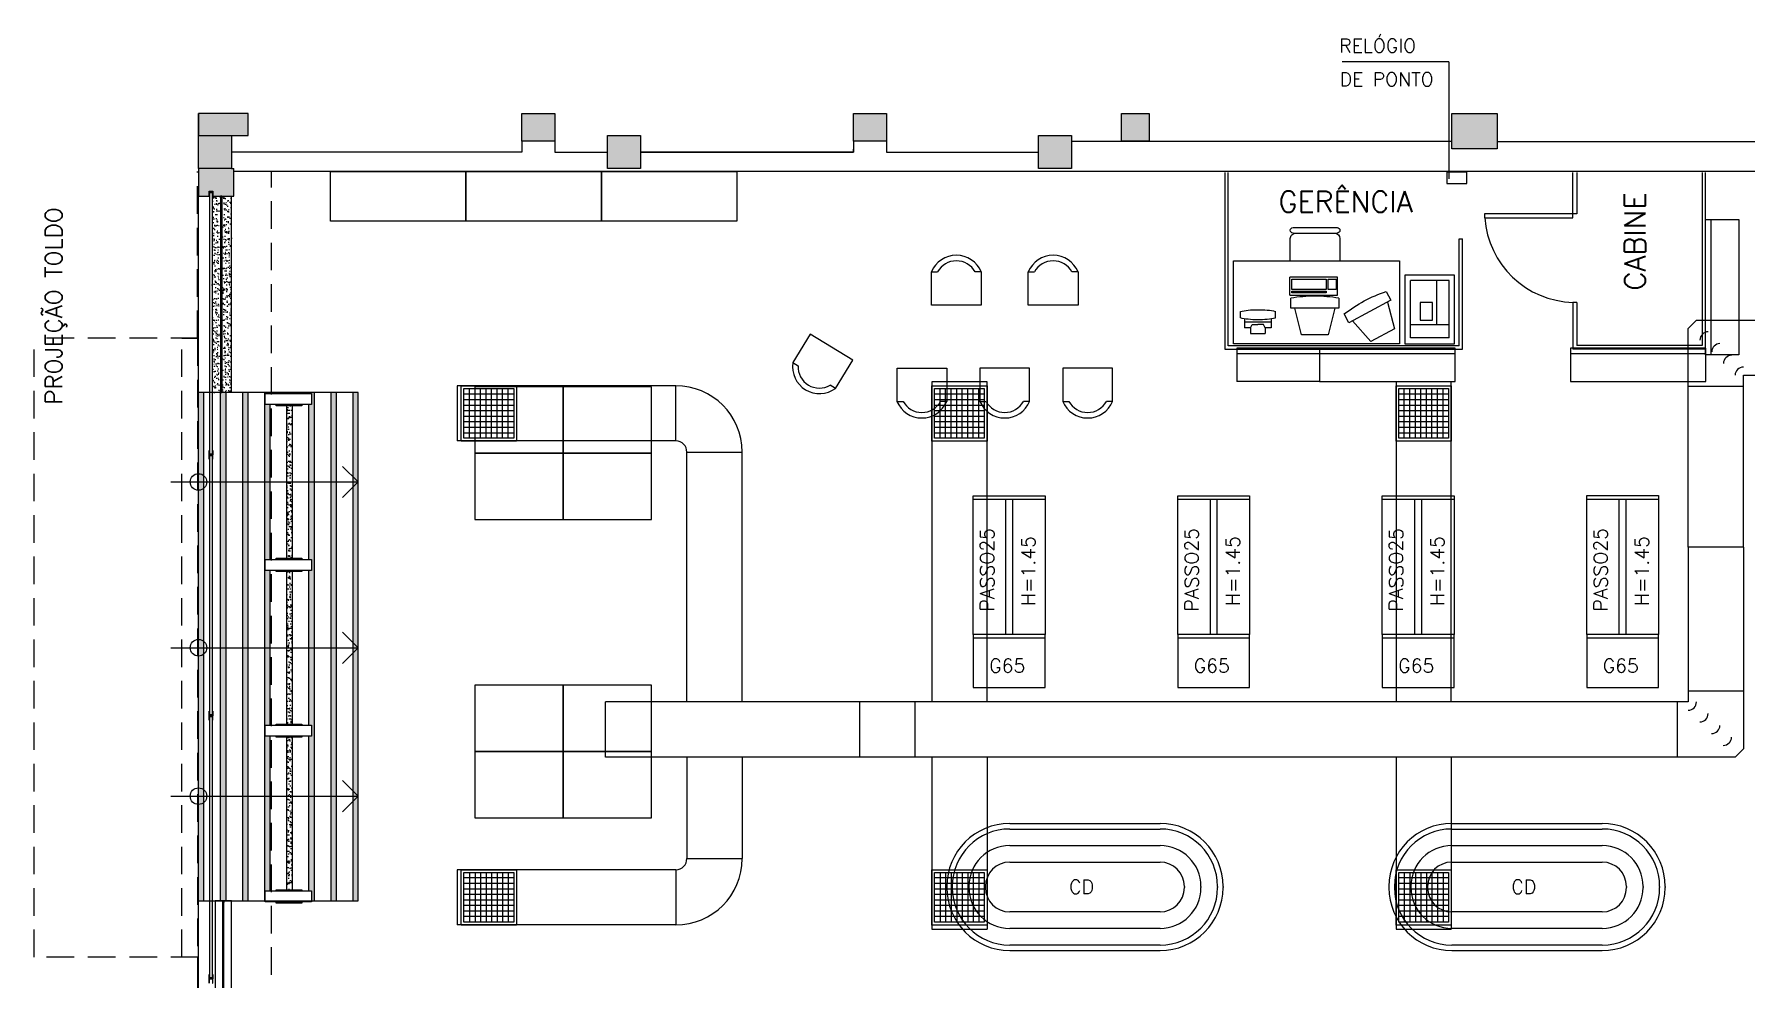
# Model space of a CAD drawing. Header units: metres. Extents: x -367 to 374, y -238 to 224.
# Drawn here: x 198.51 to 214, y 214.84 to 223.39 of the extents above; entities that cross this region are included whole.
import ezdxf
from ezdxf.enums import TextEntityAlignment as Align

# ---------------------------------------------------------------- set-up
doc = ezdxf.new("R2010")
doc.units = ezdxf.units.M
doc.linetypes.add('LA_BAU_BASES GERAIS_R00$0$LA_BAU_FACHADAS_R01$0$DASHED2', pattern=[0.375, 0.25, -0.125])
for name, color, linetype in [('ELE-ALIMENTADORES', 160, 'Continuous'), ('LA_BAU_BASES GERAIS_R00$0$ARQ-XREF-ATT', 8, 'Continuous'), ('LA_BAU_BASES GERAIS_R00$0$BASE', 253, 'Continuous'), ('LA_BAU_BASES GERAIS_R00$0$dutos', 31, 'Continuous')]:
    doc.layers.add(name, color=color, linetype=linetype)
doc.styles.add('LA_BAU_BASES GERAIS_R00$0$LA_BAU_MERC_R01$0$R40-125-RS', font='romans.shx', dxfattribs={"height": 0.1248})
doc.styles.add('LA_BAU_BASES GERAIS_R00$0$LA_BAU_MERC_R01$0$R60-125-RS', font='romans.shx', dxfattribs={"height": 0.19})
doc.styles.add('LA_BAU_BASES GERAIS_R00$0$LA_BAU_MERC_R01$0$RS09', font='romans', dxfattribs={"height": 0.09})
doc.styles.add('LA_BAU_BASES GERAIS_R00$0$LA_BAU_MERC_R01$0$RS80', font='ROMANS', dxfattribs={"height": 0.18})
doc.styles.add('LA_BAU_BASES GERAIS_R00$0$R60-100-RS', font='romans.shx', dxfattribs={"height": 0.152})
doc.styles.add('LA_BAU_BASES GERAIS_R00$0$R60-125-RS', font='romans.shx', dxfattribs={"height": 0.19})
doc.styles.add('LA_BAU_BASES GERAIS_R00$0$R80-100-RS', font='romans.shx', dxfattribs={"height": 0.203})

# ---------------------------------------------------------------- blocks, each defined once
blk = doc.blocks.new('LA_BAU_BASES GERAIS_R00$0$LA_BAU_ALVENARIA TÉRREO_R01$0$mainel')
for p, q in [((244.802, 177.711), (244.762, 177.711)), ((244.762, 177.711), (244.762, 177.709)), ((244.762, 177.709), (244.842, 177.709)), ((244.762, 177.709), (244.762, 177.709)), ((244.762, 177.709), (244.8, 177.709)), ((244.842, 177.679), (244.762, 177.679)), ((244.8, 177.679), (244.762, 177.679)), ((244.762, 177.679), (244.762, 177.677)), ((244.762, 177.677), (244.802, 177.677)), ((244.8, 177.709), (244.8, 177.679)), ((244.802, 177.677), (244.802, 177.711)), ((244.802, 177.711), (244.842, 177.711)), ((244.802, 177.677), (244.802, 177.709)), ((244.842, 177.677), (244.802, 177.677)), ((244.804, 177.709), (244.804, 177.679)), ((244.842, 177.709), (244.804, 177.709)), ((244.804, 177.679), (244.842, 177.679)), ((244.842, 177.711), (244.842, 177.709)), ((244.842, 177.679), (244.842, 177.677))]:
    blk.add_line(p, q)
blk = doc.blocks.new('LA_BAU_BASES GERAIS_R00$0$LA_BAU_ALVENARIA TÉRREO_R01')
at = {"layer": 'LA_BAU_BASES GERAIS_R00$0$BASE'}
h = blk.add_hatch(color=256, dxfattribs=at)
h.dxf.hatch_style = 1
h.paths.add_polyline_path([(200.45, 222.67), (200, 222.67), (200, 222.47), (200.3, 222.47), (200.45, 222.47)])
h = blk.add_hatch(color=256, dxfattribs=at)
h.dxf.hatch_style = 1
h.paths.add_polyline_path([(203.225, 222.67), (202.925, 222.67), (202.925, 222.42), (203.225, 222.42)])
at = {"layer": 'LA_BAU_BASES GERAIS_R00$0$BASE', "linetype": 'Continuous'}
h = blk.add_hatch(color=256, dxfattribs=at)
h.dxf.hatch_style = 1
h.paths.add_polyline_path([(206.225, 222.67), (205.925, 222.67), (205.925, 222.42), (206.225, 222.42)])
h = blk.add_hatch(color=256, dxfattribs=at)
h.dxf.hatch_style = 1
h.paths.add_polyline_path([(208.6, 222.67), (208.35, 222.67), (208.35, 222.42), (208.6, 222.42)])
h = blk.add_hatch(color=256, dxfattribs=at)
h.dxf.hatch_style = 1
h.paths.add_polyline_path([(211.75, 222.67), (211.34, 222.67), (211.34, 222.35), (211.75, 222.35)])
at = {"layer": 'LA_BAU_BASES GERAIS_R00$0$BASE'}
h = blk.add_hatch(color=256, dxfattribs=at)
h.dxf.hatch_style = 1
h.paths.add_polyline_path([(200.3, 222.47), (200, 222.47), (200, 222.17), (200.3, 222.17)])
at = {"layer": 'LA_BAU_BASES GERAIS_R00$0$BASE', "linetype": 'Continuous'}
h = blk.add_hatch(color=256, dxfattribs=at)
h.dxf.hatch_style = 1
h.paths.add_polyline_path([(204, 222.47), (203.7, 222.47), (203.7, 222.17), (204, 222.17)])
h = blk.add_hatch(color=256, dxfattribs=at)
h.dxf.hatch_style = 1
h.paths.add_polyline_path([(207.9, 222.47), (207.6, 222.47), (207.6, 222.17), (207.9, 222.17)])
at = {"layer": 'LA_BAU_BASES GERAIS_R00$0$BASE'}
h = blk.add_hatch(color=256, dxfattribs=at)
h.dxf.hatch_style = 1
h.paths.add_polyline_path([(200.32, 222.17), (200.3, 222.17), (200, 222.17), (200, 221.92), (200.096, 221.92), (200.096, 221.965), (200.13, 221.965), (200.13, 221.92), (200.32, 221.92)])
at = {"layer": 'LA_BAU_BASES GERAIS_R00$0$BASE', "linetype": 'Continuous'}
h = blk.add_hatch(dxfattribs=at)
h.set_pattern_fill('AR-SAND', color=256, scale=0.001)
h.set_pattern_definition([(37.5, (200.28075, 221.34079), (-0.0016, 0.0489413), [0, -0.038608, 0, -0.04318, 0, -0.041275]), (7.5, (200.28075, 221.34079), (0.0449523, 0.0716825), [0, -0.020828, 0, -0.034798, 0, -0.013335]), (327.5, (200.249507, 221.34079), (0.0790992, 0.0001437), [0, -0.0127, 0, -0.04572, 0, -0.05969]), (317.5, (200.24951, 221.34079), (0.0763556, 0.022293), [0, -0.00635, 0, -0.029972, 0, -0.03429])])
h.paths.add_polyline_path([(200.3, 221.92), (200.22, 221.92), (200.22, 221.89), (200.22, 220.175), (200.22, 220.145), (200.3, 220.145)])
h.paths.add_polyline_path([(200.123, 220.145), (200.19, 220.145), (200.19, 221.92), (200.123, 221.92)])
h = blk.add_hatch(dxfattribs=at)
h.set_pattern_fill('AR-SAND', color=256, scale=0.001)
h.paths.add_polyline_path([(200.05, 220.145), (200, 220.145), (200, 215.545), (200.05, 215.545)])
h = blk.add_hatch(dxfattribs=at)
h.set_pattern_fill('AR-SAND', color=256, scale=0.001)
h.paths.add_polyline_path([(200.25, 220.145), (200.2, 220.145), (200.2, 215.545), (200.25, 215.545)])
h = blk.add_hatch(dxfattribs=at)
h.set_pattern_fill('AR-SAND', color=256, scale=0.001)
h.paths.add_polyline_path([(200.45, 220.145), (200.4, 220.145), (200.4, 215.545), (200.45, 215.545)])
h = blk.add_hatch(dxfattribs=at)
h.set_pattern_fill('AR-SAND', color=256, scale=0.001)
h.paths.add_polyline_path([(200.604, 215.545), (200.6, 215.545), (200.6, 220.145), (200.65, 220.145), (200.65, 220.135), (200.604, 220.135), (200.604, 220.035), (200.65, 220.035), (200.65, 218.635), (200.604, 218.635), (200.604, 218.535), (200.65, 218.535), (200.65, 217.135), (200.604, 217.135), (200.604, 217.035), (200.65, 217.035), (200.65, 215.635), (200.604, 215.635)])
h = blk.add_hatch(dxfattribs=at)
h.set_pattern_fill('AR-SAND', color=256, scale=0.001)
h.paths.add_polyline_path([(201, 215.635), (201, 217.035), (201.024, 217.035), (201.024, 217.135), (201, 217.135), (201, 218.535), (201.024, 218.535), (201.024, 218.635), (201, 218.635), (201, 220.035), (201.024, 220.035), (201.024, 220.135), (201, 220.135), (201, 220.145), (201.05, 220.145), (201.05, 215.545), (201.024, 215.545), (201.024, 215.635)])
h = blk.add_hatch(dxfattribs=at)
h.set_pattern_fill('AR-SAND', color=256, scale=0.001)
h.paths.add_polyline_path([(201.25, 220.145), (201.2, 220.145), (201.2, 215.545), (201.25, 215.545)])
h = blk.add_hatch(dxfattribs=at)
h.set_pattern_fill('AR-SAND', color=256, scale=0.001)
h.paths.add_polyline_path([(201.444, 220.145), (201.4, 220.145), (201.4, 215.545), (201.444, 215.545)])
h = blk.add_hatch(dxfattribs=at)
h.set_pattern_fill('AR-SAND', color=256, scale=0.001)
h.paths.add_polyline_path([(200.8, 220.025), (200.85, 220.025), (200.85, 218.645), (200.8, 218.645)])
h = blk.add_hatch(dxfattribs=at)
h.set_pattern_fill('AR-SAND', color=256, scale=0.001)
h.paths.add_polyline_path([(200.8, 218.525), (200.85, 218.525), (200.85, 217.145), (200.8, 217.145)])
h = blk.add_hatch(dxfattribs=at)
h.set_pattern_fill('AR-SAND', color=256, scale=0.001)
h.paths.add_polyline_path([(200.8, 217.025), (200.85, 217.025), (200.85, 215.645), (200.8, 215.645)])
at = {"layer": 'LA_BAU_BASES GERAIS_R00$0$BASE'}
for p, q in [((200.45, 222.67), (200, 222.67)), ((200, 222.67), (200, 222.47)), ((200, 222.17), (200, 222.67)), ((200.45, 222.47), (200.45, 222.67)), ((200, 222.47), (200.45, 222.47)), ((200, 222.17), (200, 221.92)), ((200.3, 222.17), (200.32, 222.17)), ((200.32, 221.92), (200.32, 222.17)), ((200, 221.92), (200.096, 221.92)), ((200.13, 221.92), (200.32, 221.92)), ((200.103, 214.85), (200.123, 214.85))]:
    blk.add_line(p, q, dxfattribs=at)
at = {"layer": 'LA_BAU_BASES GERAIS_R00$0$BASE', "linetype": 'Continuous'}
for p, q in [((211.34, 222.415), (207.9, 222.415)), ((211.75, 222.415), (214.27, 222.415)), ((200, 200.25), (200, 221.92)), ((200.2, 221.918), (200.2, 220.16)), ((200.21, 221.905), (200.21, 220.147)), ((200.3, 220.145), (200.3, 221.92)), ((200.05, 215.545), (200.05, 220.145)), ((200.2, 215.545), (200.2, 220.145)), ((200.25, 215.545), (200.25, 220.145)), ((200.4, 215.545), (200.4, 220.145)), ((200.45, 215.545), (200.45, 220.145)), ((200.6, 215.545), (200.6, 220.145)), ((200.65, 220.135), (200.65, 220.145)), ((200.65, 220.135), (200.65, 220.145)), ((201, 220.135), (201, 220.145)), ((201, 220.135), (201, 220.145)), ((201.05, 215.545), (201.05, 220.145)), ((201.2, 215.545), (201.2, 220.145)), ((201.25, 215.545), (201.25, 220.145)), ((201.4, 215.545), (201.4, 220.145)), ((200.65, 218.635), (200.65, 220.035)), ((200.8, 218.645), (200.8, 220.025)), ((200.85, 218.645), (200.85, 220.025)), ((201, 218.635), (201, 220.035)), ((200.103, 219.59), (200.123, 219.59)), ((200.123, 219.57), (200.103, 219.57)), ((200.65, 217.135), (200.65, 218.535)), ((200.8, 217.145), (200.8, 218.525)), ((200.85, 217.145), (200.85, 218.525)), ((201, 217.135), (201, 218.535)), ((200.103, 217.23), (200.123, 217.23)), ((200.123, 217.21), (200.103, 217.21)), ((200.65, 215.635), (200.65, 217.035)), ((200.8, 215.645), (200.8, 217.025)), ((200.85, 215.645), (200.85, 217.025)), ((201, 215.635), (201, 217.035)), ((200.22, 212.515), (200.22, 215.53)), ((200.23, 212.515), (200.23, 215.53)), ((199.99, 215.035), (199.99, 200))]:
    blk.add_line(p, q, dxfattribs=at)
at = {"layer": 'LA_BAU_BASES GERAIS_R00$0$BASE', "linetype": 'LA_BAU_BASES GERAIS_R00$0$LA_BAU_FACHADAS_R01$0$DASHED2'}
for p, q in [((199.99, 220.635), (199.99, 222.145)), ((200.66, 200.25), (200.66, 222.145)), ((198.514, 215.035), (198.514, 220.635)), ((200, 220.635), (198.514, 220.635)), ((200, 215.035), (198.514, 215.035))]:
    blk.add_line(p, q, dxfattribs=at)
at = {"layer": 'LA_BAU_BASES GERAIS_R00$0$BASE'}
for points in [[(202.925, 222.42), (202.925, 222.67), (203.225, 222.67), (203.225, 222.42)], [(200, 222.47), (200.3, 222.47), (200.3, 222.17), (200, 222.17)], [(200.2, 221.905), (200.2, 221.918), (200.21, 221.918), (200.21, 221.905), (200.212, 221.905), (200.212, 221.92), (200.198, 221.92), (200.198, 221.905)]]:
    blk.add_lwpolyline(points, close=True, dxfattribs=at)
at = {"layer": 'LA_BAU_BASES GERAIS_R00$0$BASE', "linetype": 'Continuous'}
for points in [[(206.225, 222.67), (206.225, 222.42), (205.925, 222.42), (205.925, 222.67)], [(208.35, 222.42), (208.35, 222.67), (208.6, 222.67), (208.6, 222.42)], [(211.34, 222.35), (211.34, 222.67), (211.75, 222.67), (211.75, 222.35)], [(203.7, 222.47), (204, 222.47), (204, 222.17), (203.7, 222.17)], [(207.6, 222.47), (207.9, 222.47), (207.9, 222.17), (207.6, 222.17)], [(205.927, 222.32), (204, 222.32)], [(200.21, 220.16), (200.21, 220.147), (200.2, 220.147), (200.2, 220.16), (200.198, 220.16), (200.198, 220.145), (200.212, 220.145), (200.212, 220.16)], [(200.22, 215.53), (200.22, 215.543), (200.23, 215.543), (200.23, 215.53), (200.232, 215.53), (200.232, 215.545), (200.219, 215.545), (200.219, 215.53)]]:
    blk.add_lwpolyline(points, close=True, dxfattribs=at)
at = {"layer": 'LA_BAU_BASES GERAIS_R00$0$BASE'}
for points in [[(202.925, 222.42), (202.925, 222.32), (200.3, 222.32)], [(200.096, 221.92), (200.096, 221.965), (200.13, 221.965), (200.13, 221.92), (200.128, 221.92), (200.128, 221.963), (200.098, 221.963), (200.098, 221.92), (200.096, 221.92)], [(200.103, 217.23), (200.103, 219.57)], [(200.123, 219.57), (200.123, 217.23)], [(200.103, 214.85), (200.103, 217.21)], [(200.123, 217.21), (200.123, 214.85)]]:
    blk.add_lwpolyline(points, dxfattribs=at)
at = {"layer": 'LA_BAU_BASES GERAIS_R00$0$BASE', "linetype": 'Continuous'}
for points in [[(203.225, 222.42), (203.225, 222.32), (203.698, 222.32)], [(205.925, 222.42), (205.927, 222.32), (205.927, 222.345)], [(206.225, 222.42), (206.225, 222.32), (207.6, 222.32)], [(220.3, 222.17), (214.745, 222.17), (214.745, 221.93), (214.245, 221.93), (214.245, 222.145), (200.32, 222.145)], [(200.103, 219.59), (200.103, 221.955), (200.123, 221.955), (200.123, 219.59)], [(200, 215.545), (201.444, 215.545), (201.444, 220.145), (200, 220.145)], [(200.704, 218.635), (200.704, 218.645), (200.934, 218.645), (200.934, 218.635)], [(200.704, 217.135), (200.704, 217.145), (200.934, 217.145), (200.934, 217.135)], [(200.934, 217.035), (200.934, 217.025), (200.704, 217.025), (200.704, 217.035)], [(200.3, 212.5), (200.3, 215.545), (200.15, 215.545), (200.15, 212.5)]]:
    blk.add_lwpolyline(points, dxfattribs=at)
at = {"layer": 'LA_BAU_BASES GERAIS_R00$0$BASE', "linetype": 'LA_BAU_BASES GERAIS_R00$0$LA_BAU_FACHADAS_R01$0$DASHED2'}
blk.add_lwpolyline([(199.99, 220.635), (199.99, 215.035), (199.85, 215.035), (199.85, 220.635), (199.99, 220.635)], dxfattribs=at)
at = {"layer": 'LA_BAU_BASES GERAIS_R00$0$BASE', "linetype": 'Continuous', "elevation": 0}
for points in [[(201.024, 220.135), (201.024, 220.035), (200.604, 220.035), (200.604, 220.135)], [(201.024, 218.635), (201.024, 218.535), (200.604, 218.535), (200.604, 218.635)], [(201.024, 217.135), (201.024, 217.035), (200.604, 217.035), (200.604, 217.135)], [(201.024, 215.635), (201.024, 215.535), (200.604, 215.535), (200.604, 215.635)]]:
    blk.add_lwpolyline(points, close=True, dxfattribs=at)
for points in [[(200.704, 220.135), (200.704, 220.145), (200.934, 220.145), (200.934, 220.135)], [(200.934, 220.035), (200.934, 220.025), (200.704, 220.025), (200.704, 220.035)], [(200.934, 218.535), (200.934, 218.525), (200.704, 218.525), (200.704, 218.535)], [(200.704, 217.135), (200.704, 217.145), (200.934, 217.145), (200.934, 217.135)], [(200.704, 217.135), (200.704, 217.145), (200.934, 217.145), (200.934, 217.135)], [(200.704, 217.135), (200.704, 217.145), (200.934, 217.145), (200.934, 217.135)], [(200.704, 217.135), (200.704, 217.145), (200.934, 217.145), (200.934, 217.135)], [(200.934, 217.035), (200.934, 217.025), (200.704, 217.025), (200.704, 217.035)], [(200.934, 217.035), (200.934, 217.025), (200.704, 217.025), (200.704, 217.035)], [(200.934, 217.035), (200.934, 217.025), (200.704, 217.025), (200.704, 217.035)], [(200.934, 217.035), (200.934, 217.025), (200.704, 217.025), (200.704, 217.035)], [(200.704, 215.635), (200.704, 215.645), (200.934, 215.645), (200.934, 215.635)], [(200.934, 215.535), (200.934, 215.525), (200.704, 215.525), (200.704, 215.535)]]:
    blk.add_lwpolyline(points, dxfattribs=at)
at = {"layer": 'LA_BAU_BASES GERAIS_R00$0$BASE', "linetype": 'Continuous', "rotation": 90}
for p in [(377.807, -25.222), (377.807, -27.582)]:
    blk.add_blockref('LA_BAU_BASES GERAIS_R00$0$LA_BAU_ALVENARIA TÉRREO_R01$0$mainel', p, dxfattribs=at)
at = {"layer": 'LA_BAU_BASES GERAIS_R00$0$BASE', "rotation": 90}
blk.add_blockref('LA_BAU_BASES GERAIS_R00$0$LA_BAU_ALVENARIA TÉRREO_R01$0$mainel', (377.807, -29.962), dxfattribs=at)
blk = doc.blocks.new('LA_BAU_BASES GERAIS_R00$0$LA_BAU_MERC_R01$0$ECADC')
for p, q in [((0.4, 0), (0.4, -0.201)), ((0.85, -0.201), (0.85, 0)), ((0.425, -0.251), (0.825, -0.251)), ((0.425, -0.301), (0.825, -0.301))]:
    blk.add_line(p, q)
for centre, radius, start, end in [((0.45, -0.201), 0.05, 180, 270), ((0.425, -0.276), 0.025, 90, 270), ((0.8, -0.201), 0.05, 270, 360), ((0.825, -0.276), 0.025, 270, 90)]:
    blk.add_arc(centre, radius, start, end)
at = {"style": 'LA_BAU_BASES GERAIS_R00$0$LA_BAU_MERC_R01$0$RS09', "flags": 1}
blk.add_attdef('NUMERO', (0, 0), '', height=0.09, dxfattribs=at)
blk = doc.blocks.new('LA_BAU_BASES GERAIS_R00$0$LA_BAU_MERC_R01$0$IMPRESSORA')
for p, q in [((-0.067, -0.051), (-0.067, 0)), ((-0.067, 0), (0.067, 0)), ((0.067, -0.051), (0.067, 0)), ((-0.067, -0.051), (-0.121, -0.051)), ((-0.121, -0.132), (-0.121, -0.051)), ((0.121, -0.103), (-0.121, -0.103)), ((-0.067, -0.051), (-0.051, -0.08)), ((-0.051, -0.08), (0, -0.08)), ((0.051, -0.08), (0, -0.08)), ((0.067, -0.051), (0.051, -0.08)), ((0.121, -0.051), (0.067, -0.051)), ((0.121, -0.131), (0.121, -0.051))]:
    blk.add_line(p, q)
for points in [[(-0.156, -0.14), (-0.156, -0.198)], [(0.156, -0.2), (0.156, -0.138)]]:
    blk.add_lwpolyline(points)
for start_param, end_param in [(3.875718, 5.602666), (0.680519, 2.407467)]:
    blk.add_ellipse((0.004, -0.169), major_axis=(-0.206, 0), ratio=0.223228, start_param=start_param, end_param=end_param)
blk = doc.blocks.new('LA_BAU_BASES GERAIS_R00$0$LA_BAU_MERC_R01')
at = {"layer": 'LA_BAU_BASES GERAIS_R00$0$BASE'}
for p, q in [((211.312, 223.137), (210.347, 223.137)), ((211.312, 223.137), (211.312, 222.079)), ((201.195, 222.145), (202.42, 222.145)), ((201.195, 221.695), (201.195, 222.145)), ((202.42, 222.145), (203.645, 222.145)), ((202.42, 221.695), (202.42, 222.145)), ((202.42, 222.145), (202.42, 221.695)), ((203.645, 222.145), (203.645, 221.695)), ((203.645, 222.145), (204.87, 222.145)), ((203.645, 221.695), (203.645, 222.145)), ((204.87, 222.145), (204.87, 221.695)), ((209.285, 222.136), (209.285, 220.556)), ((209.285, 222.136), (209.285, 220.536)), ((209.315, 220.566), (209.315, 222.136)), ((211.295, 222.137), (211.295, 222.037)), ((211.475, 222.137), (211.295, 222.137)), ((211.475, 222.037), (211.475, 222.137)), ((212.435, 221.762), (212.435, 222.135)), ((212.47, 222.135), (212.47, 221.762)), ((213.605, 222.135), (213.605, 220.571)), ((213.635, 220.536), (213.635, 222.135)), ((213.635, 220.686), (213.635, 222.12)), ((211.295, 222.037), (211.475, 222.037)), ((212.47, 221.762), (212.435, 221.762)), ((202.42, 221.695), (201.195, 221.695)), ((203.645, 221.695), (202.42, 221.695)), ((204.87, 221.695), (203.645, 221.695)), ((213.635, 221.71), (213.935, 221.71)), ((213.635, 220.485), (213.635, 221.71)), ((213.685, 220.485), (213.685, 221.71)), ((213.935, 221.71), (213.935, 220.485)), ((211.405, 220.566), (211.405, 221.536)), ((211.405, 221.536), (211.435, 221.536)), ((211.435, 220.536), (211.435, 221.536)), ((206.632, 220.936, 0.69), (206.632, 221.236, 0.69)), ((206.632, 221.236, 0.69), (206.687, 221.236, 0.69)), ((207.082, 221.236, 0.69), (207.027, 221.236, 0.69)), ((207.082, 221.236, 0.69), (207.082, 220.936, 0.69)), ((207.508, 220.936, 0.69), (207.508, 221.236, 0.69)), ((207.508, 221.236, 0.69), (207.563, 221.236, 0.69)), ((207.958, 221.236, 0.69), (207.903, 221.236, 0.69)), ((207.958, 221.236, 0.69), (207.958, 220.936, 0.69)), ((210.306, 221.187), (209.874, 221.187)), ((209.874, 221.025), (209.874, 221.187)), ((210.306, 221.025), (210.306, 221.187)), ((210.965, 220.638), (210.965, 221.158)), ((211.315, 221.158), (210.965, 221.158)), ((211.204, 220.758), (211.204, 221.158)), ((211.315, 220.638), (211.315, 221.158)), ((209.874, 221.025), (210.306, 221.025)), ((209.884, 220.908), (209.884, 220.998)), ((210.316, 220.998), (210.316, 220.908)), ((207.082, 220.936, 0.69), (206.632, 220.936, 0.69)), ((207.958, 220.936, 0.69), (207.508, 220.936, 0.69)), ((210.1, 220.908), (209.884, 220.908)), ((210.316, 220.908), (210.1, 220.908)), ((212.47, 220.96), (212.435, 220.96)), ((212.435, 220.96), (212.435, 220.536)), ((212.47, 220.96), (212.47, 220.571)), ((205.534, 220.671, 0.69), (205.378, 220.415, 0.69)), ((205.919, 220.438, 0.69), (205.534, 220.671, 0.69)), ((211.315, 220.758), (210.965, 220.758)), ((209.285, 220.536), (211.435, 220.536)), ((211.405, 220.566), (209.315, 220.566)), ((209.394, 220.545), (209.394, 220.245)), ((210.144, 220.545), (209.394, 220.545)), ((210.144, 220.545), (210.144, 220.245)), ((210.144, 220.545), (210.144, 220.245)), ((211.369, 220.545), (210.144, 220.545)), ((211.315, 220.638), (210.965, 220.638)), ((211.369, 220.245), (211.369, 220.545)), ((212.414, 220.545), (212.414, 220.245)), ((213.639, 220.545), (212.414, 220.545)), ((213.635, 220.536), (212.435, 220.536)), ((213.605, 220.571), (212.47, 220.571)), ((213.639, 220.245), (213.639, 220.545)), ((205.378, 220.415, 0.69), (205.426, 220.386, 0.69)), ((205.763, 220.181, 0.69), (205.919, 220.438, 0.69)), ((206.32, 220.064, 0.69), (206.32, 220.364, 0.69)), ((206.32, 220.364, 0.69), (206.77, 220.364, 0.69)), ((206.77, 220.364, 0.69), (206.77, 220.064, 0.69)), ((207.07, 220.364, 0.69), (207.07, 220.064, 0.69)), ((207.52, 220.364, 0.69), (207.07, 220.364, 0.69)), ((207.52, 220.064, 0.69), (207.52, 220.364, 0.69)), ((207.82, 220.364, 0.69), (207.82, 220.064, 0.69)), ((208.27, 220.364, 0.69), (207.82, 220.364, 0.69)), ((208.27, 220.064, 0.69), (208.27, 220.364, 0.69)), ((210.144, 220.495), (209.394, 220.495)), ((211.369, 220.495), (210.144, 220.495)), ((213.639, 220.495), (212.414, 220.495)), ((213.935, 220.485), (213.635, 220.485)), ((205.763, 220.181, 0.69), (205.716, 220.21, 0.69)), ((210.144, 220.245), (209.394, 220.245)), ((210.144, 220.245), (211.369, 220.245)), ((212.414, 220.245), (213.639, 220.245)), ((202.5, 220.195), (202.5, 219.595)), ((203.3, 220.195), (202.5, 220.195)), ((203.3, 220.195), (203.3, 219.595)), ((204.1, 220.195), (203.3, 220.195)), ((203.3, 219.595), (203.3, 220.195)), ((204.1, 219.595), (204.1, 220.195)), ((206.32, 220.064, 0.69), (206.375, 220.064, 0.69)), ((206.77, 220.064, 0.69), (206.715, 220.064, 0.69)), ((207.07, 220.064, 0.69), (207.125, 220.064, 0.69)), ((207.52, 220.064, 0.69), (207.465, 220.064, 0.69)), ((207.82, 220.064, 0.69), (207.875, 220.064, 0.69)), ((208.27, 220.064, 0.69), (208.215, 220.064, 0.69)), ((202.5, 219.595), (202.5, 218.995)), ((203.3, 219.595), (202.5, 219.595)), ((202.5, 219.595), (203.3, 219.595)), ((203.3, 219.595), (203.3, 218.995)), ((204.1, 219.595), (203.3, 219.595)), ((203.3, 218.995), (203.3, 219.595)), ((203.3, 219.595), (204.1, 219.595)), ((204.1, 218.995), (204.1, 219.595)), ((207.01, 219.18), (207.66, 219.18)), ((207.01, 217.955), (207.01, 219.18)), ((207.305, 217.955), (207.305, 219.18)), ((207.365, 219.18), (207.365, 217.955)), ((207.66, 219.18), (207.66, 217.955)), ((208.86, 219.18), (209.51, 219.18)), ((208.86, 217.955), (208.86, 219.18)), ((209.155, 217.955), (209.155, 219.18)), ((209.215, 219.18), (209.215, 217.955)), ((209.51, 219.18), (209.51, 217.955)), ((210.71, 219.18), (211.36, 219.18)), ((210.71, 217.955), (210.71, 219.18)), ((211.005, 217.955), (211.005, 219.18)), ((211.065, 219.18), (211.065, 217.955)), ((211.36, 219.18), (211.36, 217.955)), ((212.56, 219.18), (213.21, 219.18)), ((212.56, 217.955), (212.56, 219.18)), ((212.855, 217.955), (212.855, 219.18)), ((212.915, 219.18), (212.915, 217.955)), ((213.21, 219.18), (213.21, 217.955)), ((202.5, 218.995), (203.3, 218.995)), ((203.3, 218.995), (204.1, 218.995)), ((207.66, 217.955), (207.01, 217.955)), ((209.51, 217.955), (208.86, 217.955)), ((211.36, 217.955), (210.71, 217.955)), ((213.21, 217.955), (212.56, 217.955)), ((202.5, 217.495), (202.5, 216.895)), ((203.3, 217.495), (202.5, 217.495)), ((203.3, 217.495), (203.3, 216.895)), ((204.1, 217.495), (203.3, 217.495)), ((203.3, 216.895), (203.3, 217.495)), ((204.1, 216.895), (204.1, 217.495)), ((202.5, 216.895), (202.5, 216.295)), ((203.3, 216.895), (202.5, 216.895)), ((202.5, 216.895), (203.3, 216.895)), ((203.3, 216.895), (203.3, 216.295)), ((204.1, 216.895), (203.3, 216.895)), ((203.3, 216.295), (203.3, 216.895)), ((203.3, 216.895), (204.1, 216.895)), ((204.1, 216.295), (204.1, 216.895)), ((202.5, 216.295), (203.3, 216.295)), ((203.3, 216.295), (204.1, 216.295)), ((207.34, 216.245), (208.7, 216.245)), ((207.34, 216.195), (208.7, 216.195)), ((211.34, 216.245), (212.7, 216.245)), ((211.34, 216.195), (212.7, 216.195)), ((207.34, 216.045), (208.7, 216.045)), ((211.34, 216.045), (212.7, 216.045)), ((207.34, 215.895), (208.7, 215.895)), ((211.34, 215.895), (212.7, 215.895)), ((206.77, 215.675), (206.77, 215.665)), ((206.82, 215.675), (206.82, 215.665)), ((206.97, 215.675), (206.97, 215.665)), ((207.12, 215.675), (207.12, 215.665)), ((208.92, 215.675), (208.92, 215.665)), ((209.07, 215.675), (209.07, 215.665)), ((209.22, 215.675), (209.22, 215.665)), ((209.27, 215.675), (209.27, 215.665)), ((210.77, 215.675), (210.77, 215.665)), ((210.82, 215.675), (210.82, 215.665)), ((210.97, 215.675), (210.97, 215.665)), ((211.12, 215.675), (211.12, 215.665)), ((212.92, 215.675), (212.92, 215.665)), ((213.07, 215.675), (213.07, 215.665)), ((213.22, 215.675), (213.22, 215.665)), ((213.27, 215.675), (213.27, 215.665)), ((208.7, 215.445), (207.34, 215.445)), ((212.7, 215.445), (211.34, 215.445)), ((208.7, 215.295), (207.34, 215.295)), ((212.7, 215.295), (211.34, 215.295)), ((208.7, 215.145), (207.34, 215.145)), ((207.34, 215.095), (208.7, 215.095)), ((212.7, 215.145), (211.34, 215.145)), ((211.34, 215.095), (212.7, 215.095))]:
    blk.add_line(p, q, dxfattribs=at)
at = {"layer": 'LA_BAU_BASES GERAIS_R00$0$BASE', "linetype": 'Continuous'}
for p, q in [((207.01, 219.21), (207.66, 219.21)), ((207.01, 219.18), (207.01, 219.21)), ((207.66, 219.21), (207.66, 219.18)), ((208.86, 219.21), (209.51, 219.21)), ((208.86, 219.18), (208.86, 219.21)), ((209.51, 219.21), (209.51, 219.18)), ((210.71, 219.21), (211.36, 219.21)), ((210.71, 219.18), (210.71, 219.21)), ((211.36, 219.21), (211.36, 219.18)), ((212.56, 219.213), (213.21, 219.213)), ((212.56, 219.183), (212.56, 219.213)), ((213.21, 219.213), (213.21, 219.183)), ((207.01, 217.955), (207.01, 217.475)), ((207.01, 217.925), (207.66, 217.925)), ((207.66, 217.475), (207.66, 217.955)), ((208.86, 217.955), (208.86, 217.475)), ((208.86, 217.925), (209.51, 217.925)), ((209.51, 217.475), (209.51, 217.955)), ((210.71, 217.955), (210.71, 217.475)), ((210.71, 217.925), (211.36, 217.925)), ((211.36, 217.475), (211.36, 217.955)), ((212.56, 217.955), (212.56, 217.475)), ((212.56, 217.925), (213.21, 217.925)), ((213.21, 217.475), (213.21, 217.955)), ((207.01, 217.475), (207.66, 217.475)), ((208.86, 217.475), (209.51, 217.475)), ((210.71, 217.475), (211.36, 217.475)), ((212.56, 217.475), (213.21, 217.475))]:
    blk.add_line(p, q, dxfattribs=at)
at = {"layer": 'LA_BAU_BASES GERAIS_R00$0$BASE'}
for points in [[(211.635, 221.726), (212.435, 221.726), (212.435, 221.761), (211.635, 221.761)], [(209.365, 221.336), (210.865, 221.336), (210.865, 220.586), (209.365, 220.586)], [(210.203, 221.171), (210.203, 221.077), (209.892, 221.077), (209.892, 221.171)], [(210.294, 221.171), (210.294, 221.077), (210.222, 221.077), (210.222, 221.171)], [(210.915, 221.206), (210.915, 220.586), (211.365, 220.586), (211.365, 221.206)], [(210.203, 221.062), (210.203, 221.045), (209.892, 221.045), (209.892, 221.062)], [(211.166, 220.96), (211.053, 220.96), (211.053, 220.799), (211.166, 220.799)]]:
    blk.add_lwpolyline(points, close=True, dxfattribs=at)
blk.add_lwpolyline([(210.789, 220.98), (210.408, 220.776), (210.366, 220.855, -0.083333), (210.746, 221.059)], format="xyb", close=True, dxfattribs=at)
for points in [[(210.026, 220.665), (209.979, 220.665), (209.92, 220.908)], [(210.28, 220.908), (210.222, 220.665), (209.979, 220.665)], [(210.757, 220.963), (210.82, 220.721), (210.606, 220.606), (210.44, 220.793)]]:
    blk.add_lwpolyline(points, dxfattribs=at)
for centre, radius, start, end in [((212.457, 221.781), 0.821, 183.9173, 268.6456), ((206.857, 221.142, 0.69), 0.244, 22.6198, 157.3801), ((206.857, 221.142, 0.69), 0.194, 28.9385, 151.0614), ((207.733, 221.142, 0.69), 0.244, 22.6198, 157.3801), ((207.733, 221.142, 0.69), 0.194, 28.9385, 151.0614), ((210.1, 219.711), 1.305, 89.9784, 99.4978), ((210.1, 219.711), 1.305, 80.4433, 89.9784), ((205.619, 220.378, 0.69), 0.244, 171.3656, 306.1259), ((205.619, 220.378, 0.69), 0.194, 177.6842, 299.8072), ((206.545, 220.158, 0.69), 0.244, 202.6198, 337.3801), ((206.545, 220.158, 0.69), 0.194, 208.9385, 331.0614), ((207.295, 220.158, 0.69), 0.244, 202.6199, 337.3802), ((207.295, 220.158, 0.69), 0.194, 208.9386, 331.0615), ((208.045, 220.158, 0.69), 0.244, 202.6199, 337.3802), ((208.045, 220.158, 0.69), 0.194, 208.9386, 331.0615), ((207.34, 215.675), 0.57, 90, 180), ((207.34, 215.675), 0.52, 90, 180), ((208.7, 215.675), 0.57, 0, 90), ((208.7, 215.675), 0.52, 0, 90), ((211.34, 215.675), 0.57, 90, 180), ((211.34, 215.675), 0.52, 90, 180), ((212.7, 215.675), 0.57, 0, 90), ((212.7, 215.675), 0.52, 0, 90), ((207.34, 215.675), 0.37, 90, 180), ((208.7, 215.675), 0.37, 0, 90), ((211.34, 215.675), 0.37, 90, 180), ((212.7, 215.675), 0.37, 0, 90), ((207.34, 215.675), 0.22, 90, 180), ((208.7, 215.675), 0.22, 0, 90), ((211.34, 215.675), 0.22, 90, 180), ((212.7, 215.675), 0.22, 0, 90), ((207.34, 215.665), 0.57, 180, 270), ((207.34, 215.665), 0.52, 180, 270), ((207.34, 215.665), 0.37, 180, 270), ((207.34, 215.665), 0.22, 180, 270), ((208.7, 215.665), 0.57, 270, 0), ((208.7, 215.665), 0.52, 270, 0), ((208.7, 215.665), 0.37, 270, 0), ((208.7, 215.665), 0.22, 270, 0), ((211.34, 215.665), 0.57, 180, 270), ((211.34, 215.665), 0.52, 180, 270), ((211.34, 215.665), 0.37, 180, 270), ((211.34, 215.665), 0.22, 180, 270), ((212.7, 215.665), 0.57, 270, 0), ((212.7, 215.665), 0.52, 270, 0), ((212.7, 215.665), 0.37, 270, 0), ((212.7, 215.665), 0.22, 270, 0)]:
    blk.add_arc(centre, radius, start, end, dxfattribs=at)
at = {"layer": 'LA_BAU_BASES GERAIS_R00$0$BASE', "extrusion": (0, 0, -1), "zscale": -1}
for name, p, rotation in [('LA_BAU_BASES GERAIS_R00$0$LA_BAU_MERC_R01$0$ECADC', (-209.478, 221.336), 180.0000288238789), ('LA_BAU_BASES GERAIS_R00$0$LA_BAU_MERC_R01$0$IMPRESSORA', (-209.585, 220.679), 180.0000144119378)]:
    blk.add_blockref(name, p, dxfattribs=dict(at, rotation=rotation))
at = {"layer": 'LA_BAU_BASES GERAIS_R00$0$BASE', "style": 'LA_BAU_BASES GERAIS_R00$0$LA_BAU_MERC_R01$0$R40-125-RS'}
for s, p in [('RELÓGIO', (210.321, 223.22)), ('DE PONTO', (210.325, 222.916)), ('G65', (207.155, 217.61)), ('G65', (209.005, 217.61)), ('G65', (210.855, 217.61)), ('G65', (212.705, 217.61)), ('CD', (207.878, 215.61)), ('CD', (211.878, 215.61))]:
    blk.add_text(s, height=0.1248, dxfattribs=at).set_placement(p)
at = {"layer": 'LA_BAU_BASES GERAIS_R00$0$BASE', "style": 'LA_BAU_BASES GERAIS_R00$0$LA_BAU_MERC_R01$0$R60-125-RS'}
for s, rotation, p in [('GERÊNCIA', 0.0169, (210.379, 221.899)), ('CABINE', 90.0169, (212.998, 221.512))]:
    blk.add_text(s, height=0.19, rotation=rotation, dxfattribs=at).set_placement(p, align=Align.MIDDLE)
at = {"layer": 'LA_BAU_BASES GERAIS_R00$0$BASE', "style": 'LA_BAU_BASES GERAIS_R00$0$LA_BAU_MERC_R01$0$R40-125-RS'}
for s, p in [('PASSO25', (207.198, 218.164)), ('H=1.45', (207.571, 218.214)), ('PASSO25', (209.048, 218.164)), ('H=1.45', (209.421, 218.214)), ('PASSO25', (210.898, 218.164)), ('H=1.45', (211.271, 218.214)), ('PASSO25', (212.748, 218.164)), ('H=1.45', (213.121, 218.214))]:
    blk.add_text(s, height=0.1248, rotation=89.9999, dxfattribs=at).set_placement(p)
at = {"layer": 'LA_BAU_BASES GERAIS_R00$0$BASE', "text_generation_flag": 4}
for tag, height, rotation, style, p in [('CD H=1.45', 0.12, 180, 'LA_BAU_BASES GERAIS_R00$0$LA_BAU_MERC_R01$0$RS80', (261.738, 205.549)), ('CD H=1.45', 0.12, 180, 'LA_BAU_BASES GERAIS_R00$0$LA_BAU_MERC_R01$0$RS80', (262.989, 205.549)), ('CD H=2.25', 0.125, 270, 'LA_BAU_BASES GERAIS_R00$0$LA_BAU_MERC_R01$0$R40-125-RS', (266.17, 203.663)), ('CD H=1.45', 0.12, 180, 'LA_BAU_BASES GERAIS_R00$0$LA_BAU_MERC_R01$0$RS80', (261.354, 202.826)), ('CD H=1.45', 0.12, 180, 'LA_BAU_BASES GERAIS_R00$0$LA_BAU_MERC_R01$0$RS80', (262.605, 202.826)), ('CD H=1.45', 0.12, 180, 'LA_BAU_BASES GERAIS_R00$0$LA_BAU_MERC_R01$0$RS80', (263.857, 202.826)), ('CD H=1.45', 0.12, 180, 'LA_BAU_BASES GERAIS_R00$0$LA_BAU_MERC_R01$0$RS80', (265.108, 202.826))]:
    blk.add_attdef(tag, text='', height=height, rotation=rotation, dxfattribs=dict(at, style=style)).set_placement(p, align=Align.MIDDLE)
at = {"layer": 'LA_BAU_BASES GERAIS_R00$0$BASE', "style": 'LA_BAU_BASES GERAIS_R00$0$LA_BAU_MERC_R01$0$RS80', "text_generation_flag": 4}
for p in [(261.764, 204.896), (263.015, 204.896)]:
    blk.add_attdef('CD H=1.45', text='', height=0.12, dxfattribs=at).set_placement(p, align=Align.MIDDLE)
at = {"layer": 'LA_BAU_BASES GERAIS_R00$0$BASE', "style": 'LA_BAU_BASES GERAIS_R00$0$LA_BAU_MERC_R01$0$R40-125-RS'}
for p in [(246.243, 203.098), (247.393, 203.098), (248.543, 203.098), (249.693, 203.098), (250.843, 203.098), (246.243, 202.318), (247.393, 202.318), (248.543, 202.318), (249.693, 202.318), (250.843, 202.318)]:
    blk.add_attdef('TIPO', text='', height=0.125, rotation=180, dxfattribs=at).set_placement(p, align=Align.MIDDLE)
blk = doc.blocks.new('LA_BAU_BASES GERAIS_R00$0$A$C5BA41825')
at = {"layer": 'LA_BAU_BASES GERAIS_R00$0$dutos', "color": 251}
for p, q in [((-53.197, 42.86), (-53.272, 42.785)), ((-53.272, 40.805), (-53.272, 42.785)), ((-53.197, 42.86), (-31.82, 42.86)), ((-59.615, 42.302), (-60.115, 42.302)), ((-60.115, 42.302), (-60.115, 39.405)), ((-59.615, 39.405), (-59.615, 42.302)), ((-55.415, 42.302), (-55.915, 42.302)), ((-55.915, 42.302), (-55.915, 39.405)), ((-55.415, 39.405), (-55.415, 42.302)), ((-52.772, 42.36), (-31.54, 42.36)), ((-52.772, 40.805), (-52.772, 42.36)), ((-62.431, 42.266), (-64.409, 42.266)), ((-64.409, 42.266), (-64.409, 41.766)), ((-64.348, 42.191), (-63.898, 42.191)), ((-64.348, 42.141), (-63.898, 42.141)), ((-64.298, 41.791), (-64.298, 42.241)), ((-64.248, 41.791), (-64.248, 42.241)), ((-64.198, 41.791), (-64.198, 42.241)), ((-64.148, 41.791), (-64.148, 42.241)), ((-64.098, 41.791), (-64.098, 42.241)), ((-64.048, 41.791), (-64.048, 42.241)), ((-63.998, 41.791), (-63.998, 42.241)), ((-63.948, 41.791), (-63.948, 42.241)), ((-62.431, 41.766), (-62.431, 42.266)), ((-60.09, 42.191), (-59.64, 42.191)), ((-60.09, 42.141), (-59.64, 42.141)), ((-60.04, 41.791), (-60.04, 42.241)), ((-59.99, 41.791), (-59.99, 42.241)), ((-59.94, 41.791), (-59.94, 42.241)), ((-59.89, 41.791), (-59.89, 42.241)), ((-59.84, 41.791), (-59.84, 42.241)), ((-59.79, 41.791), (-59.79, 42.241)), ((-59.74, 41.791), (-59.74, 42.241)), ((-59.69, 41.791), (-59.69, 42.241)), ((-55.89, 42.191), (-55.44, 42.191)), ((-55.89, 42.141), (-55.44, 42.141)), ((-55.84, 41.791), (-55.84, 42.241)), ((-55.79, 41.791), (-55.79, 42.241)), ((-55.74, 41.791), (-55.74, 42.241)), ((-55.69, 41.791), (-55.69, 42.241)), ((-55.64, 41.791), (-55.64, 42.241)), ((-55.59, 41.791), (-55.59, 42.241)), ((-55.54, 41.791), (-55.54, 42.241)), ((-55.49, 41.791), (-55.49, 42.241)), ((-52.772, 42.26), (-53.272, 42.26)), ((-64.348, 42.091), (-63.898, 42.091)), ((-64.348, 42.041), (-63.898, 42.041)), ((-64.348, 41.991), (-63.898, 41.991)), ((-60.09, 42.091), (-59.64, 42.091)), ((-60.09, 42.041), (-59.64, 42.041)), ((-60.09, 41.991), (-59.64, 41.991)), ((-55.89, 42.091), (-55.44, 42.091)), ((-55.89, 42.041), (-55.44, 42.041)), ((-55.89, 41.991), (-55.44, 41.991)), ((-64.348, 41.941), (-63.898, 41.941)), ((-64.348, 41.891), (-63.898, 41.891)), ((-64.348, 41.841), (-63.898, 41.841)), ((-60.09, 41.941), (-59.64, 41.941)), ((-60.09, 41.891), (-59.64, 41.891)), ((-60.09, 41.841), (-59.64, 41.841)), ((-55.89, 41.941), (-55.44, 41.941)), ((-55.89, 41.891), (-55.44, 41.891)), ((-55.89, 41.841), (-55.44, 41.841)), ((-62.431, 41.766), (-64.409, 41.766)), ((-62.331, 39.405), (-62.331, 41.666)), ((-62.331, 41.666), (-61.831, 41.666)), ((-61.831, 39.405), (-61.831, 41.666)), ((-52.772, 40.805), (-53.272, 40.805)), ((-53.272, 40.805), (-53.272, 39.405)), ((-52.772, 40.805), (-52.772, 38.98)), ((-53.272, 39.505), (-52.772, 39.505)), ((-63.066, 38.905), (-63.066, 39.405)), ((-53.272, 39.405), (-63.066, 39.405)), ((-60.766, 38.905), (-60.766, 39.405)), ((-60.266, 38.905), (-60.266, 39.405)), ((-53.372, 39.405), (-53.372, 38.905)), ((-52.847, 38.905), (-63.066, 38.905)), ((-62.331, 38.905), (-62.331, 37.987)), ((-61.831, 38.905), (-61.831, 37.987)), ((-60.115, 38.905), (-60.115, 37.35)), ((-59.615, 38.905), (-59.615, 37.35)), ((-55.915, 38.905), (-55.915, 37.35)), ((-55.415, 38.905), (-55.415, 37.35)), ((-52.847, 38.905), (-52.772, 38.98)), ((-62.331, 37.987), (-61.831, 37.987)), ((-62.431, 37.887), (-64.409, 37.887)), ((-64.409, 37.887), (-64.409, 37.387)), ((-63.898, 37.812), (-64.348, 37.812)), ((-64.298, 37.862), (-64.298, 37.412)), ((-64.248, 37.862), (-64.248, 37.412)), ((-64.198, 37.862), (-64.198, 37.412)), ((-64.148, 37.862), (-64.148, 37.412)), ((-64.098, 37.862), (-64.098, 37.412)), ((-64.048, 37.862), (-64.048, 37.412)), ((-63.998, 37.862), (-63.998, 37.412)), ((-63.948, 37.862), (-63.948, 37.412)), ((-62.431, 37.887), (-62.431, 37.387)), ((-59.64, 37.812), (-60.09, 37.812)), ((-60.04, 37.862), (-60.04, 37.412)), ((-59.99, 37.862), (-59.99, 37.412)), ((-59.94, 37.862), (-59.94, 37.412)), ((-59.89, 37.862), (-59.89, 37.412)), ((-59.84, 37.862), (-59.84, 37.412)), ((-59.79, 37.862), (-59.79, 37.412)), ((-59.74, 37.862), (-59.74, 37.412)), ((-59.69, 37.862), (-59.69, 37.412)), ((-55.44, 37.812), (-55.89, 37.812)), ((-55.84, 37.862), (-55.84, 37.412)), ((-55.79, 37.862), (-55.79, 37.412)), ((-55.74, 37.862), (-55.74, 37.412)), ((-55.69, 37.862), (-55.69, 37.412)), ((-55.64, 37.862), (-55.64, 37.412)), ((-55.59, 37.862), (-55.59, 37.412)), ((-55.54, 37.862), (-55.54, 37.412)), ((-55.49, 37.862), (-55.49, 37.412)), ((-63.898, 37.762), (-64.348, 37.762)), ((-63.898, 37.712), (-64.348, 37.712)), ((-63.898, 37.662), (-64.348, 37.662)), ((-59.64, 37.762), (-60.09, 37.762)), ((-59.64, 37.712), (-60.09, 37.712)), ((-59.64, 37.662), (-60.09, 37.662)), ((-55.44, 37.762), (-55.89, 37.762)), ((-55.44, 37.712), (-55.89, 37.712)), ((-55.44, 37.662), (-55.89, 37.662)), ((-63.898, 37.612), (-64.348, 37.612)), ((-63.898, 37.562), (-64.348, 37.562)), ((-63.898, 37.512), (-64.348, 37.512)), ((-59.64, 37.612), (-60.09, 37.612)), ((-59.64, 37.562), (-60.09, 37.562)), ((-59.64, 37.512), (-60.09, 37.512)), ((-55.44, 37.612), (-55.89, 37.612)), ((-55.44, 37.562), (-55.89, 37.562)), ((-55.44, 37.512), (-55.89, 37.512)), ((-62.431, 37.387), (-64.409, 37.387)), ((-63.898, 37.462), (-64.348, 37.462)), ((-60.115, 37.35), (-59.615, 37.35)), ((-59.64, 37.462), (-60.09, 37.462)), ((-55.915, 37.35), (-55.415, 37.35)), ((-55.44, 37.462), (-55.89, 37.462))]:
    blk.add_line(p, q, dxfattribs=at)
for points in [[(-64.373, 41.765), (-64.373, 42.266), (-63.872, 42.266), (-63.872, 41.765)], [(-64.348, 41.791), (-64.348, 42.241), (-63.898, 42.241), (-63.898, 41.791)], [(-60.115, 41.765), (-60.115, 42.266), (-59.615, 42.266), (-59.615, 41.765)], [(-60.09, 41.791), (-60.09, 42.241), (-59.64, 42.241), (-59.64, 41.791)], [(-55.915, 41.765), (-55.915, 42.266), (-55.415, 42.266), (-55.415, 41.765)], [(-55.89, 41.791), (-55.89, 42.241), (-55.44, 42.241), (-55.44, 41.791)], [(-63.872, 37.887), (-63.872, 37.386), (-64.373, 37.386), (-64.373, 37.887)], [(-63.898, 37.862), (-63.898, 37.412), (-64.348, 37.412), (-64.348, 37.862)], [(-59.615, 37.887), (-59.615, 37.386), (-60.115, 37.386), (-60.115, 37.887)], [(-59.64, 37.862), (-59.64, 37.412), (-60.09, 37.412), (-60.09, 37.862)], [(-55.415, 37.887), (-55.415, 37.386), (-55.915, 37.386), (-55.915, 37.887)], [(-55.44, 37.862), (-55.44, 37.412), (-55.89, 37.412), (-55.89, 37.862)]]:
    blk.add_lwpolyline(points, close=True, dxfattribs=at)
for centre, radius, start, end in [((-53.09, 42.679), 0.075, 90, 180), ((-52.984, 42.572), 0.075, 90, 180), ((-52.878, 42.466), 0.075, 90, 180), ((-52.772, 42.36), 0.075, 90, 180), ((-62.431, 41.666), 0.6, 0, 90), ((-62.431, 41.666), 0.1, 0, 90), ((-53.272, 39.405), 0.075, 270, 0), ((-53.166, 39.299), 0.075, 270, 0), ((-53.06, 39.193), 0.075, 270, 0), ((-52.954, 39.087), 0.075, 270, 0), ((-62.431, 37.987), 0.1, 270, 0), ((-62.431, 37.987), 0.6, 270, 0)]:
    blk.add_arc(centre, radius, start, end, dxfattribs=at)
blk = doc.blocks.new('LA_BAU_BASES GERAIS_R00')
at = {"layer": 'LA_BAU_BASES GERAIS_R00$0$BASE', "elevation": 0}
for points in [[(201.302, 219.194), (201.444, 219.335), (201.302, 219.476)], [(199.75, 219.335), (201.444, 219.335)], [(201.302, 217.694), (201.444, 217.835), (201.302, 217.976)], [(199.75, 217.835), (201.444, 217.835)], [(199.75, 216.492), (201.444, 216.492)], [(201.302, 216.35), (201.444, 216.492), (201.302, 216.633)]]:
    blk.add_lwpolyline(points, dxfattribs=at)
at = {"layer": 'LA_BAU_BASES GERAIS_R00$0$BASE'}
for centre in [(200, 219.335, 0), (200, 217.835, 0), (200, 216.492, 0)]:
    blk.add_circle(centre, 0.075, dxfattribs=at)
at = {"layer": 'LA_BAU_BASES GERAIS_R00$0$ARQ-XREF-ATT'}
blk.add_blockref('LA_BAU_BASES GERAIS_R00$0$A$C5BA41825', (266.75, 177.94), dxfattribs=at)
at = {"layer": 'LA_BAU_BASES GERAIS_R00$0$BASE'}
for name in ['LA_BAU_BASES GERAIS_R00$0$LA_BAU_MERC_R01', 'LA_BAU_BASES GERAIS_R00$0$LA_BAU_ALVENARIA TÉRREO_R01']:
    blk.add_blockref(name, (0, 0), dxfattribs=at)
at = {"layer": 'LA_BAU_BASES GERAIS_R00$0$BASE', "insert": (198.614, 220.035), "char_height": 0.152, "width": 4.1072, "attachment_point": 1, "rotation": 90, "style": 'LA_BAU_BASES GERAIS_R00$0$R60-100-RS'}
blk.add_mtext('PROJEÇÃO TOLDO', dxfattribs=at)
at = {"layer": 'LA_BAU_BASES GERAIS_R00$0$BASE', "style": 'LA_BAU_BASES GERAIS_R00$0$R60-125-RS'}
for p in [(242.782, 218.919), (358.637, 192.964)]:
    blk.add_attdef('S', text='', height=0.19, rotation=90, dxfattribs=at).set_placement(p, align=Align.MIDDLE_CENTER)
at = {"layer": 'LA_BAU_BASES GERAIS_R00$0$BASE', "style": 'LA_BAU_BASES GERAIS_R00$0$R80-100-RS'}
blk.add_attdef('ACESSO', text='', height=0.203, dxfattribs=at).set_placement((365.922, 191.987), align=Align.TOP_CENTER)
at = {"layer": 'LA_BAU_BASES GERAIS_R00$0$BASE', "style": 'LA_BAU_BASES GERAIS_R00$0$R60-125-RS'}
blk.add_attdef('S', text='', height=0.19, dxfattribs=at).set_placement((266.114, 180.913), align=Align.MIDDLE_CENTER)

msp = doc.modelspace()

# ---------------------------------------------------------------- block references
at = {"layer": 'ELE-ALIMENTADORES', "color": 2}
msp.add_blockref('LA_BAU_BASES GERAIS_R00', (0, 0), dxfattribs=at)

doc.saveas('drawing.dxf')
